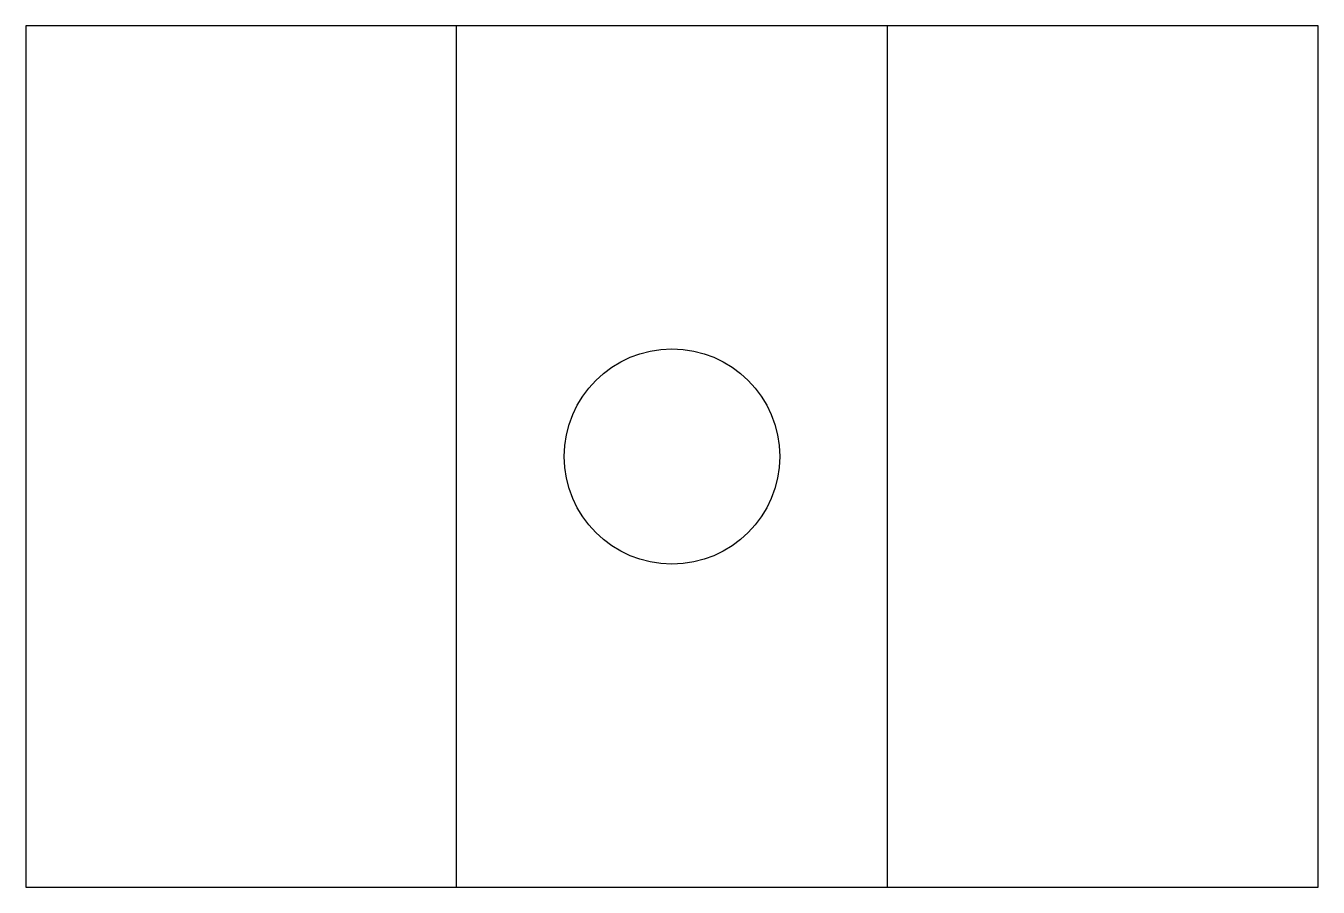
# Model space of a CAD drawing. Header units: inches. Extents: x 0 to 6, y 0 to 4.
import ezdxf

# ---------------------------------------------------------------- set-up
doc = ezdxf.new("R2010")
doc.units = ezdxf.units.IN

msp = doc.modelspace()

# ---------------------------------------------------------------- linework, layer by layer
at = {"color": 1}
msp.add_lwpolyline([(0, 0), (6, 0), (6, 4), (0, 4)], close=True, dxfattribs=at)
msp.add_circle((3, 2), 0.5, dxfattribs=at)
at = {"layer": 'SHEETMETAL_BEND_LINES_DOWN'}
msp.add_line((4, 0), (4, 4), dxfattribs=at)
at = {"layer": 'SHEETMETAL_BEND_LINES_UP'}
msp.add_line((2, 0), (2, 4), dxfattribs=at)

doc.saveas('drawing.dxf')
